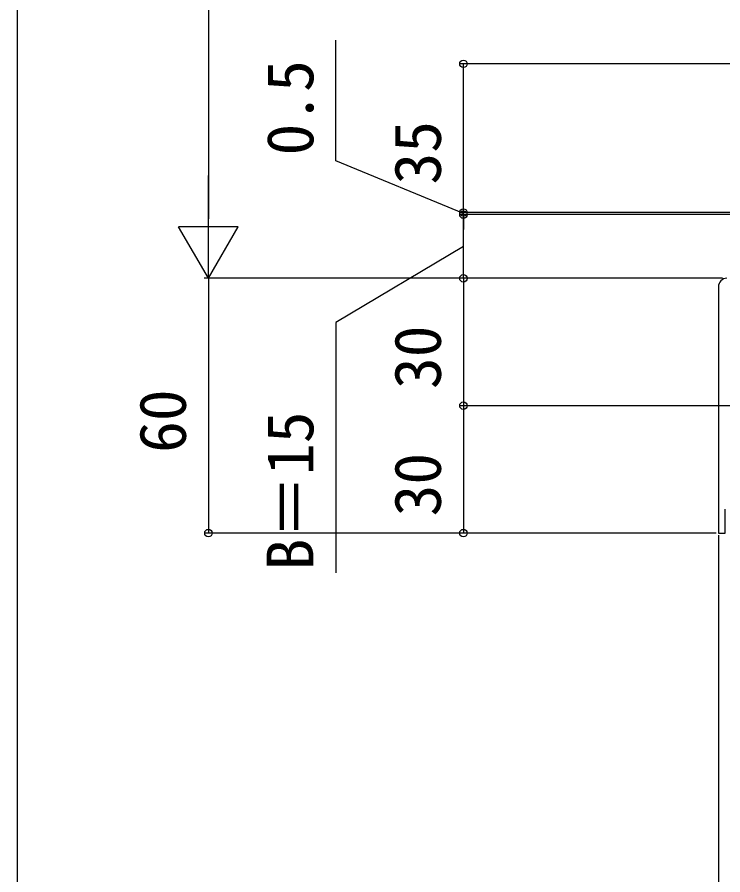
# Model space of a CAD drawing. Units: millimetres, scale not verified. Extents: x -875 to 875, y -1299 to 1291.
# Drawn here: x -875 to -709, y 349.3 to 551.3 of the extents above; entities that cross this region are included whole.
import ezdxf
from ezdxf.enums import TextEntityAlignment as Align

# ---------------------------------------------------------------- set-up
doc = ezdxf.new("R2010")
doc.units = ezdxf.units.MM
doc.header["$LTSCALE"] = 8
for name, color, linetype in [('0-2_YKK_11', 7, 'Continuous'), ('0-5_YKK_D', 6, 'Continuous'), ('0-6_YKK_ZWAK', 7, 'Continuous')]:
    doc.layers.add(name, color=color, linetype=linetype)
doc.styles.add('ＭＳ ゴシック', font='')
doc.styles.get('ＭＳ ゴシック').set_extended_font_data('MS Gothic')

msp = doc.modelspace()

# ---------------------------------------------------------------- linework, layer by layer
at = {"layer": '0-2_YKK_11'}
msp.add_lwpolyline([(-710, 487.804), (-710, 429.804), (-708.4, 429.804), (-708.4, 435.404)], dxfattribs=at)
msp.add_arc((-708, 487.804), 2, 90.00001, 179.99999, dxfattribs=at)
at = {"layer": '0-5_YKK_D'}
for p, q in [((-830, 925.804), (-830, 503.804)), ((-665.7, 540.304), (-771, 540.304)), ((-770, 505.304), (-770, 540.304)), ((-830, 489.804), (-830, 514.053)), ((-770, 505.304), (-770, 508.804)), ((-665.7, 505.304), (-771, 505.304)), ((-665.7, 505.304), (-771, 505.304)), ((-770, 504.804), (-770, 505.304)), ((-770, 504.804), (-770, 505.304)), ((-691.3, 504.804), (-771, 504.804)), ((-691.3, 504.804), (-771, 504.804)), ((-770, 489.804), (-770, 504.804)), ((-770, 504.804), (-770, 501.304)), ((-830, 489.804), (-837, 501.928)), ((-823, 501.928), (-837, 501.928)), ((-830, 489.804), (-823, 501.928)), ((-709, 489.804), (-831, 489.804)), ((-709, 489.804), (-831, 489.804)), ((-830, 489.804), (-830, 429.804)), ((-709, 489.804), (-771, 489.804)), ((-709, 489.804), (-771, 489.804)), ((-770, 489.804), (-770, 459.804)), ((-693.5, 459.804), (-771, 459.804)), ((-693.5, 459.804), (-771, 459.804)), ((-770, 459.804), (-770, 429.804)), ((-710.5, 429.804), (-831, 429.804)), ((-710.5, 429.804), (-771, 429.804)), ((-710, 429.304), (-710, 258.804)), ((-710, 404.804), (-710, 288.804))]:
    msp.add_line(p, q, dxfattribs=at)
for points in [[(-770, 505.054), (-800, 517.505), (-800, 545.88)], [(-770, 497.304), (-800, 479.406), (-800, 420.434)]]:
    msp.add_lwpolyline(points, dxfattribs=at)
for centre in [(-770, 540.304), (-770, 505.304), (-770, 505.304), (-770, 504.804), (-770, 504.804), (-770, 489.804), (-770, 489.804), (-770, 459.804), (-770, 459.804), (-830, 429.804), (-770, 429.804)]:
    msp.add_circle(centre, 0.875, dxfattribs=at)
at = {"layer": '0-6_YKK_ZWAK'}
msp.add_line((-875, 1250.8), (-875, -1299.2), dxfattribs=at)

# ---------------------------------------------------------------- texts
at = {"layer": '0-5_YKK_D', "style": 'ＭＳ ゴシック'}
for s, p in [('0.5', (-802, 518.738)), ('35', (-772, 511.895)), ('30', (-772, 463.725)), ('60', (-832, 448.682)), ('B＝15', (-802, 420.986)), ('30', (-772, 433.725))]:
    msp.add_text(s, height=11, rotation=90, dxfattribs=at).set_placement(p, align=Align.BOTTOM_LEFT)

doc.saveas('drawing.dxf')
